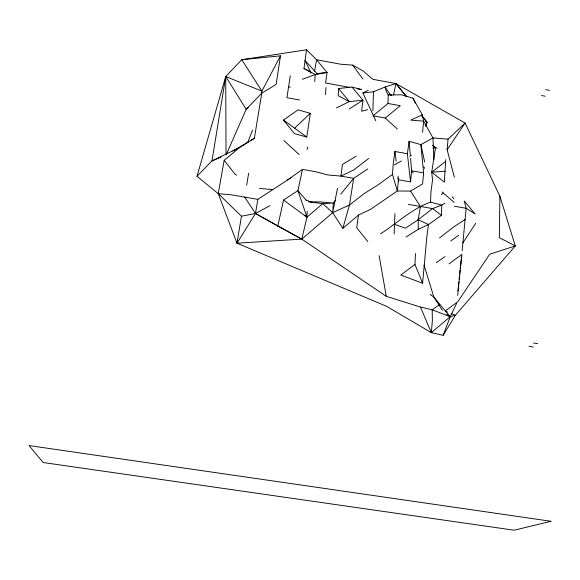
<?xml version="1.0" encoding="UTF-8"?>
<svg xmlns="http://www.w3.org/2000/svg" width="580" height="580" viewBox="0 0 580 580"><rect width="100%" height="100%" fill="white"/><g stroke="black" fill="none" stroke-linecap="round" stroke-linejoin="round"><path stroke-width="0.87" d="M394.132 234.037L394.936 213.665M314.556 71.296L316.586 59.769L340.424 64.177L352.712 65.127L363.261 71.05L372.73 79.286L395.937 83.564L465.087 123.04L499.895 196.221L499.344 237.698L515.301 245.927L455.394 315.23L443.149 335.327L431.332 332.637L386.606 306.341L236.981 243.179L218.225 193.648L196.99 176.298L225.736 76.531L241.773 59.718L306.515 49.786L316.586 59.769L327.069 72.435L325.605 82.991L349.595 87.384M372.976 115.819L388.013 103.465L388.209 94.99L386.374 91.538L385.105 87.007L395.937 83.564L406.768 96.846M437.182 148.161L435.486 147.675L432.789 145.384L435.486 147.675L431.738 172.188L444.331 182.127L445.73 159.703M405.993 237.053L418.274 229.346L428.482 224.547L441.46 215.339L441.8 205.117L444.853 203.225M357.28 88.791L361.55 89.574L352.024 87.051L338.539 88.522L338.285 95.715L349.349 101.609L362.95 100.202L361.601 111.215L367.647 109.714M307.212 211.185L306.987 217.181L301.781 239.127L386.287 296.358L420.435 307.037L432.165 309.785L450.218 316.716L455.394 315.23L451.45 313.635M390.876 95.642L385.105 87.007L373.476 91.756L372.882 110.889M380.661 233.747C397.162 223.039 411.778 208.945 430.527 202.101L430.933 192.002L432.535 180.054L431.738 172.188L445.578 161.479M414.947 264.437L400.773 275.087L422.61 283.2L414.947 264.437L415.476 253.496M325.539 94.692L325.938 87.529M308.458 201.869L322.734 203.624L332.666 212.671L342.874 228.332L358.52 215.028L370.402 209.445L397.314 190.98L392.493 174.413L393.182 163.995L394.944 151.503L407.377 153.715L410.546 181.895L398.482 179.785L397.735 178.183M314.73 81.541L315.244 74.552L303.985 68.476L306.515 49.786M462.166 250.749L466.139 208.285L464.29 201.013L475.15 214.02L466.139 208.285L454.299 206.233M456.62 303.398L450.218 316.716L431.332 332.637L432.383 320.428L432.165 309.785L439.22 304.826M447.122 149.763L448.043 139.156L465.087 123.04L447.122 149.763L454.394 177.291M422.61 283.2L426.844 236.799L428.482 224.547L418.187 219.726L405.456 228.172L394.27 224.228M388.209 94.99L401.44 94.779L413.047 98.223L422.32 114.869L423.639 121.169L432.97 137.902L420.877 144.623L423.632 172.92L422.574 184.005L410.553 191.103L397.314 190.98L398.482 179.785L398.039 176.248M422.566 132.284L423.639 121.169L410.807 120.125L422.32 114.869M410.546 181.895L411.648 170.81L410.567 158.282M457.707 295.459L461.542 257.005M457.91 290.812L458.28 287.245M458.468 285.462L458.838 281.887M459.113 279.212L459.483 275.645M459.664 273.854L460.034 270.287M460.215 268.504L461.977 254.366L449 263.871M407.377 153.715L409.103 141.288L420.877 144.623L424.669 161.929M398.235 181.525L398.482 179.785M310.336 113.339L306.776 137.04L294.437 133.632L283.482 120.038L298.098 109.866L310.336 113.339L294.611 128.173L283.482 120.038M358.52 215.028L356.671 227.664L367.843 241.577M290.29 75.741L286.919 97.694L299.439 99.956M261.5 93.619L261.885 91.111L280.502 55.847L241.773 59.718L261.885 91.111L225.736 76.531L211.983 160.899L196.99 176.298M280.502 55.847L276.123 84.39L261.79 93.141L246.188 109.308L226.381 154.309M246.681 185.121L248.631 173.246M261.79 93.141L254.374 138.279L239.569 147.559L211.983 160.899L221.067 157.166M392.493 174.413L378.102 184.875L364.566 193.343L349.464 204.994L332.666 212.671L301.781 239.127L236.981 243.179L241.454 216.217L218.225 193.648L224.177 160.319L239.569 147.559M236.981 243.179L255.49 213.462L257.846 199.353L290.856 177.843M418.274 229.346L418.187 219.726L420.442 206.48L410.553 191.103M337.48 188.362L332.666 212.671L333.377 203.073L335.631 200.325M393.537 94.997L395.937 83.564L406.101 96.229M367.785 168.91L353.699 178.335L340.938 176.102L327.758 174.95L315.324 171.637L302.477 169.389L297.931 190.602L306.987 217.181L322.734 203.624L333.377 203.073L320.617 201.927L310.177 201.789M244.709 197.106L255.49 213.462L301.781 239.127L277.805 226.106L283.533 200.085L297.931 190.602L306.436 200.441M426.032 126.628L427.003 122.257L422.051 115.804M342.874 228.332L349.464 204.994L353.699 178.335L340.714 194.14M307.001 149.531L307.871 146.987M443.149 335.327L450.218 316.716L433.833 297.09L430.157 294.481M247.66 142.564L252.619 130.058M425.452 125.418L427.003 122.257L421.921 115.92M462.854 242.933L475.738 223.3M248.204 107.626L246.188 109.308L225.736 76.531L226.019 154.222M373.853 115.978L385.236 118.037L400.272 105.705L388.013 103.465M439.51 237.967L453.785 226.86L465.283 219.45M418.187 219.726L432.557 208.575L441.8 205.117L430.527 202.101M368.655 158.478L353.771 169.94L340.938 176.102L342.425 164.452L356.084 156.252M441.257 194.67L443.381 193.096L454.075 202.376M450.877 240.888L458.736 235.212M287.557 179.996L302.477 169.389M436.262 262.66L444.998 256.556M349.225 108.975L362.95 100.202L352.024 87.051M232.921 151.025L248.247 141.919M250.545 140.556L254.374 138.279M394.422 164.858L401.346 160.972M409.813 156.23L411.358 155.368M241.454 216.217L255.49 213.462L269.946 205.675M375.797 120.799L362.913 92.981L368.184 90.328M336.422 107.931L349.349 101.609L338.539 88.522M302.383 79.279L315.244 74.552L327.069 72.435L316.68 73.653M432.905 148.045L435.486 147.675M362.913 92.981L373.476 91.756M431.738 172.188L445.266 171.245M432.709 137.881L448.043 139.156M259.528 188.427L272.788 189.617M218.225 193.648L231.543 194.851L257.846 199.353M533.557 343.005L537.645 343.664M529.062 346.347L533.1 347M408.298 204.377L432.557 208.575L441.46 215.339M423.632 172.92L411.648 170.81L413.199 172.934M541.517 95.526L545.171 96.207M545.729 89.653L549.427 90.342M305.993 200.114L311.931 202.188M288.615 86.666L290.188 87.297M447.499 312.033L445.135 311.076L457.678 301.875L489.687 254.228L515.301 245.927L499.895 196.221M303.985 68.476L310.981 72.275M255.49 213.462L277.805 226.106M236.633 175.145L235.103 174.261L224.177 160.319M446.665 314.382L450.218 316.716M294.611 128.173L306.776 137.04M283.533 200.085L306.987 217.181L304.892 215.448M389.557 93.677L391.717 95.323M425.56 121.155L427.003 122.257M385.236 118.037L397.358 128.999M442.112 191.936L443.381 193.096M283.852 140.527L299.157 154.57M317.702 74.341L304.942 60.364L311.192 73.167M452.139 196.7L453.85 198.751M352.712 65.127L362.855 79.025M442.395 310.314L433.833 297.09L424.045 265.053M423.842 166.786L424.632 168.388M413.047 98.223L415.258 103.168M420.435 307.037L431.332 332.637M379.095 255.584L386.287 296.358M394.944 151.503L396.162 161.225M409.103 141.288L410.336 155.6M432.97 137.902L433.912 159.406M551 521.282L514.163 530.214L43.217 462.536L29 445.563L551 521.282"/></g></svg>
